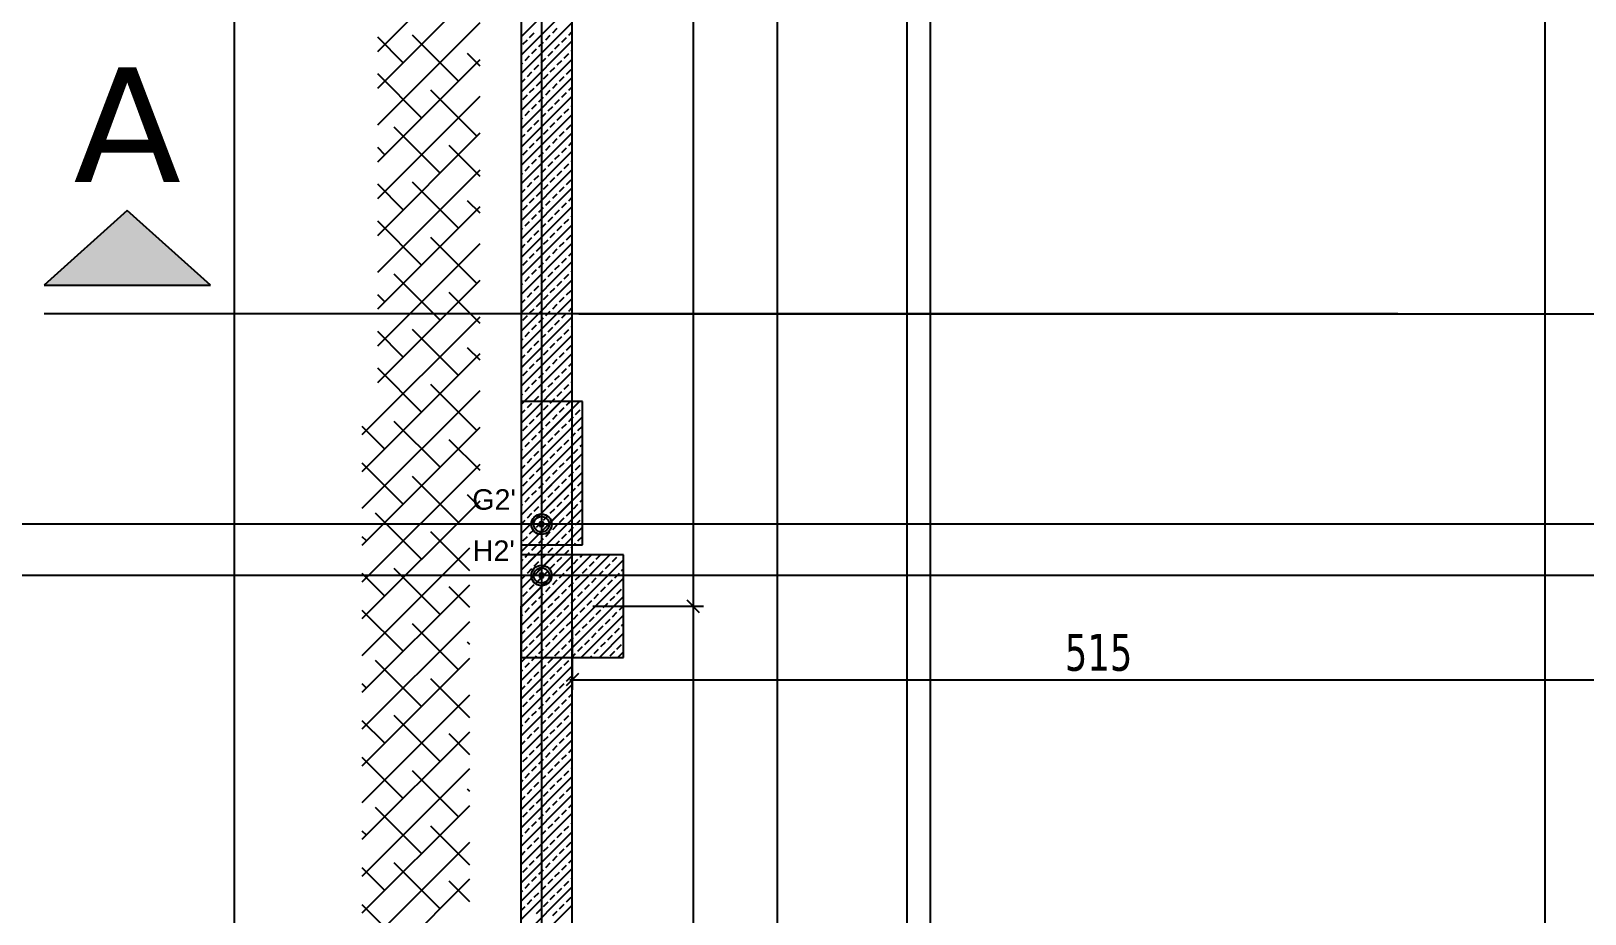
# Model space of a CAD drawing. Header units: millimetres. Extents: x 43168.9 to 43194.6, y -25545.1 to -25543.4.
# Drawn here: x 43169.0162 to 43169.1679, y -25544.587 to -25544.5008 of the extents above; entities that cross this region are included whole.
import ezdxf
from ezdxf.enums import TextEntityAlignment as Align

# ---------------------------------------------------------------- set-up
doc = ezdxf.new("R2010")
doc.units = ezdxf.units.MM
doc.header["$LTSCALE"] = 200
doc.linetypes.add('DASHDOT', pattern=[1, 0.5, -0.25, 0, -0.25])
doc.linetypes.add('DASHDOT2', pattern=[0.5, 0.25, -0.125, 0, -0.125])
for name, color, linetype in [('aks_sgh', 5, 'DASHDOT2'), ('kesitcizgisi_sgh', 22, 'Continuous'), ('kolon-b.a_sgh', 6, 'Continuous'), ('olcuic_sgh', 183, 'Continuous'), ('tarama-betonarme_sgh', 223, 'Continuous'), ('tarama-zemin_sgh', 197, 'Continuous'), ('yapi-yaklasma_sgh', 41, 'DASHDOT')]:
    doc.layers.add(name, color=color, linetype=linetype)
doc.styles.add('1-200', font='arial.ttf', dxfattribs={"height": 60})
doc.styles.add('dim', font='VERDANA.TTF', dxfattribs={"width": 0.7})
doc.styles.add('text1', font='VERDANA.TTF')

msp = doc.modelspace()

# ---------------------------------------------------------------- hatches: boundary and pattern name
msp.add_hatch(color=256).paths.add_polyline_path([(43169.01743, -25544.52557), (43169.03367, -25544.52557), (43169.02555, -25544.51829)])
h = msp.add_hatch(color=256)
edge = h.paths.add_edge_path()
edge.add_arc((43169.066, -25544.54892), 0.001, 0, 360)
edge = h.paths.add_edge_path(flags=16)
edge.add_arc((43169.066, -25544.54892), 0.00075, 0, 360)
h = msp.add_hatch(color=256)
edge = h.paths.add_edge_path()
edge.add_arc((43169.066, -25544.55392), 0.001, 0, 360)
edge = h.paths.add_edge_path(flags=16)
edge.add_arc((43169.066, -25544.55392), 0.00075, 0, 360)

# ---------------------------------------------------------------- linework, layer by layer
for p, q in [((43169.02555, -25544.51829), (43169.01743, -25544.52557)), ((43169.03367, -25544.52557), (43169.02555, -25544.51829)), ((43169.01743, -25544.52557), (43169.03367, -25544.52557))]:
    msp.add_line(p, q)
at = {"linetype": 'DASHDOT'}
msp.add_line((43169.14963, -25544.52837), (43169.01743, -25544.52837), dxfattribs=at)
at = {"color": 0, "linetype": 'ByBlock', "lineweight": -2}
for p, q in [((43169.0662, -25544.54872), (43169.0658, -25544.54872)), ((43169.0658, -25544.54872), (43169.0658, -25544.54912)), ((43169.0658, -25544.54912), (43169.0662, -25544.54912)), ((43169.06607, -25544.54885), (43169.06593, -25544.54899)), ((43169.06607, -25544.54899), (43169.06593, -25544.54885)), ((43169.0662, -25544.54912), (43169.0662, -25544.54872)), ((43169.0662, -25544.55372), (43169.0658, -25544.55372)), ((43169.0658, -25544.55372), (43169.0658, -25544.55412)), ((43169.0662, -25544.55412), (43169.0662, -25544.55372)), ((43169.0658, -25544.55412), (43169.0662, -25544.55412)), ((43169.06607, -25544.55385), (43169.06593, -25544.55399)), ((43169.06607, -25544.55399), (43169.06593, -25544.55385)), ((43169.08021, -25544.55632), (43169.08141, -25544.55752)), ((43169.08141, -25544.55752), (43169.08021, -25544.55632)), ((43169.0696, -25544.5635), (43169.0684, -25544.5647))]:
    msp.add_line(p, q, dxfattribs=at)
at = {"color": 0, "linetype": 'Continuous', "lineweight": -2}
for centre, radius in [((43169.066, -25544.54892), 0.001), ((43169.066, -25544.54892), 0.00075), ((43169.066, -25544.55392), 0.001), ((43169.066, -25544.55392), 0.00075)]:
    msp.add_circle(centre, radius, dxfattribs=at)
at = {"layer": 'aks_sgh'}
for p, q in [((43169.036, -25543.74092), (43169.036, -25544.78992)), ((43169.066, -25543.74092), (43169.066, -25544.78992)), ((43169.089, -25543.74092), (43169.089, -25544.78992)), ((43169.99088, -25544.54892), (43169.01488, -25544.54892)), ((43169.99088, -25544.55392), (43169.01488, -25544.55392))]:
    msp.add_line(p, q, dxfattribs=at)
at = {"layer": 'kesitcizgisi_sgh', "linetype": 'DASHDOT'}
msp.add_line((43169.06963, -25544.52837), (43169.86213, -25544.52837), dxfattribs=at)
at = {"layer": 'kolon-b.a_sgh'}
for p, q in [((43169.069, -25544.55692), (43169.069, -25544.34492)), ((43169.064, -25544.34992), (43169.064, -25544.55692)), ((43169.07, -25544.53692), (43169.064, -25544.53692)), ((43169.064, -25544.53692), (43169.064, -25544.55092)), ((43169.07, -25544.55092), (43169.07, -25544.53692)), ((43169.064, -25544.55092), (43169.07, -25544.55092)), ((43169.074, -25544.55192), (43169.064, -25544.55192)), ((43169.064, -25544.55192), (43169.064, -25544.56192)), ((43169.074, -25544.56192), (43169.074, -25544.55192)), ((43169.064, -25544.78854), (43169.064, -25544.55692)), ((43169.069, -25544.78354), (43169.069, -25544.55692)), ((43169.064, -25544.56192), (43169.074, -25544.56192))]:
    msp.add_line(p, q, dxfattribs=at)
at = {"layer": 'olcuic_sgh'}
for p, q in [((43169.10169, -25543.91167), (43169.10169, -25544.78367)), ((43169.08081, -25544.34467), (43169.08081, -25544.55717)), ((43169.08081, -25544.55667), (43169.08081, -25544.78367)), ((43169.071, -25544.55692), (43169.08181, -25544.55692)), ((43169.071, -25544.55692), (43169.08181, -25544.55692)), ((43169.069, -25544.55892), (43169.069, -25544.5651)), ((43169.06875, -25544.5641), (43169.17213, -25544.5641))]:
    msp.add_line(p, q, dxfattribs=at)
at = {"layer": 'tarama-betonarme_sgh'}
for p, q in [((43169.064, -25544.50132), (43169.069, -25544.49632)), ((43169.064, -25544.50312), (43169.069, -25544.49812)), ((43169.064, -25544.50491), (43169.069, -25544.49991)), ((43169.06709, -25544.50093), (43169.06754, -25544.50048)), ((43169.064, -25544.50671), (43169.069, -25544.50171)), ((43169.06417, -25544.50205), (43169.06462, -25544.5016)), ((43169.06484, -25544.50138), (43169.06529, -25544.50093)), ((43169.06574, -25544.50228), (43169.06619, -25544.50183)), ((43169.06641, -25544.5016), (43169.06686, -25544.50115)), ((43169.06731, -25544.5025), (43169.06776, -25544.50205)), ((43169.06798, -25544.50183), (43169.06843, -25544.50138)), ((43169.06866, -25544.50115), (43169.069, -25544.50081)), ((43169.064, -25544.50851), (43169.069, -25544.50351)), ((43169.06439, -25544.50362), (43169.06484, -25544.50318)), ((43169.06507, -25544.50295), (43169.06551, -25544.5025)), ((43169.06596, -25544.50385), (43169.06641, -25544.5034)), ((43169.06664, -25544.50318), (43169.06709, -25544.50273)), ((43169.06754, -25544.50407), (43169.06798, -25544.50362)), ((43169.06821, -25544.5034), (43169.06866, -25544.50295)), ((43169.06888, -25544.50273), (43169.069, -25544.50261)), ((43169.064, -25544.50402), (43169.06417, -25544.50385)), ((43169.06462, -25544.5052), (43169.06507, -25544.50475)), ((43169.06529, -25544.50452), (43169.06574, -25544.50407)), ((43169.06619, -25544.50542), (43169.06664, -25544.50497)), ((43169.06686, -25544.50475), (43169.06731, -25544.5043)), ((43169.06776, -25544.50565), (43169.06821, -25544.5052)), ((43169.06843, -25544.50497), (43169.06888, -25544.50452)), ((43169.064, -25544.5103), (43169.069, -25544.5053)), ((43169.064, -25544.50581), (43169.06439, -25544.50542)), ((43169.06484, -25544.50677), (43169.06529, -25544.50632)), ((43169.06551, -25544.50609), (43169.06596, -25544.50565)), ((43169.06641, -25544.50699), (43169.06686, -25544.50654)), ((43169.06709, -25544.50632), (43169.06754, -25544.50587)), ((43169.06798, -25544.50722), (43169.06843, -25544.50677)), ((43169.06866, -25544.50654), (43169.069, -25544.5062)), ((43169.064, -25544.5121), (43169.069, -25544.5071)), ((43169.06417, -25544.50744), (43169.06462, -25544.50699)), ((43169.06507, -25544.50834), (43169.06551, -25544.50789)), ((43169.06574, -25544.50767), (43169.06619, -25544.50722)), ((43169.06664, -25544.50856), (43169.06709, -25544.50811)), ((43169.06731, -25544.50789), (43169.06776, -25544.50744)), ((43169.06888, -25544.50811), (43169.069, -25544.508)), ((43169.064, -25544.51389), (43169.069, -25544.50889)), ((43169.064, -25544.5094), (43169.06417, -25544.50924)), ((43169.06439, -25544.50901), (43169.06484, -25544.50856)), ((43169.06529, -25544.50991), (43169.06574, -25544.50946)), ((43169.06596, -25544.50924), (43169.06641, -25544.50879)), ((43169.06686, -25544.51014), (43169.06731, -25544.50969)), ((43169.06754, -25544.50946), (43169.06798, -25544.50901)), ((43169.06821, -25544.50879), (43169.06866, -25544.50834)), ((43169.064, -25544.51569), (43169.069, -25544.51069)), ((43169.064, -25544.5112), (43169.06439, -25544.51081)), ((43169.06462, -25544.51058), (43169.06507, -25544.51014)), ((43169.06551, -25544.51148), (43169.06596, -25544.51103)), ((43169.06619, -25544.51081), (43169.06664, -25544.51036)), ((43169.06709, -25544.51171), (43169.06754, -25544.51126)), ((43169.06776, -25544.51103), (43169.06821, -25544.51058)), ((43169.06843, -25544.51036), (43169.06888, -25544.50991)), ((43169.064, -25544.51749), (43169.069, -25544.51249)), ((43169.06417, -25544.51283), (43169.06462, -25544.51238)), ((43169.06484, -25544.51216), (43169.06529, -25544.51171)), ((43169.06574, -25544.51305), (43169.06619, -25544.5126)), ((43169.06641, -25544.51238), (43169.06686, -25544.51193)), ((43169.06731, -25544.51328), (43169.06776, -25544.51283)), ((43169.06798, -25544.5126), (43169.06843, -25544.51216)), ((43169.06866, -25544.51193), (43169.069, -25544.51159)), ((43169.064, -25544.51928), (43169.069, -25544.51428)), ((43169.06439, -25544.5144), (43169.06484, -25544.51395)), ((43169.06507, -25544.51373), (43169.06551, -25544.51328)), ((43169.06596, -25544.51463), (43169.06641, -25544.51418)), ((43169.06664, -25544.51395), (43169.06709, -25544.5135)), ((43169.06821, -25544.51418), (43169.06866, -25544.51373)), ((43169.06888, -25544.5135), (43169.069, -25544.51339)), ((43169.064, -25544.51479), (43169.06417, -25544.51463)), ((43169.06462, -25544.51597), (43169.06507, -25544.51552)), ((43169.06529, -25544.5153), (43169.06574, -25544.51485)), ((43169.06619, -25544.5162), (43169.06664, -25544.51575)), ((43169.06686, -25544.51552), (43169.06731, -25544.51507)), ((43169.06754, -25544.51485), (43169.06798, -25544.5144)), ((43169.06843, -25544.51575), (43169.06888, -25544.5153)), ((43169.064, -25544.52108), (43169.069, -25544.51608)), ((43169.064, -25544.51659), (43169.06439, -25544.5162)), ((43169.06484, -25544.51754), (43169.06529, -25544.51709)), ((43169.06551, -25544.51687), (43169.06596, -25544.51642)), ((43169.06641, -25544.51777), (43169.06686, -25544.51732)), ((43169.06709, -25544.51709), (43169.06754, -25544.51665)), ((43169.06776, -25544.51642), (43169.06821, -25544.51597)), ((43169.06866, -25544.51732), (43169.069, -25544.51698)), ((43169.064, -25544.52288), (43169.069, -25544.51788)), ((43169.06417, -25544.51822), (43169.06462, -25544.51777)), ((43169.06507, -25544.51912), (43169.06551, -25544.51867)), ((43169.06574, -25544.51844), (43169.06619, -25544.51799)), ((43169.06664, -25544.51934), (43169.06709, -25544.51889)), ((43169.06731, -25544.51867), (43169.06776, -25544.51822)), ((43169.06798, -25544.51799), (43169.06843, -25544.51754)), ((43169.06888, -25544.51889), (43169.069, -25544.51877)), ((43169.064, -25544.52467), (43169.069, -25544.51967)), ((43169.064, -25544.52018), (43169.06417, -25544.52001)), ((43169.06439, -25544.51979), (43169.06484, -25544.51934)), ((43169.06529, -25544.52069), (43169.06574, -25544.52024)), ((43169.06596, -25544.52001), (43169.06641, -25544.51956)), ((43169.06754, -25544.52024), (43169.06798, -25544.51979)), ((43169.06821, -25544.51956), (43169.06866, -25544.51912)), ((43169.064, -25544.52647), (43169.069, -25544.52147)), ((43169.064, -25544.52198), (43169.06439, -25544.52158)), ((43169.06462, -25544.52136), (43169.06507, -25544.52091)), ((43169.06551, -25544.52226), (43169.06596, -25544.52181)), ((43169.06619, -25544.52158), (43169.06664, -25544.52114)), ((43169.06686, -25544.52091), (43169.06731, -25544.52046)), ((43169.06776, -25544.52181), (43169.06821, -25544.52136)), ((43169.06843, -25544.52114), (43169.06888, -25544.52069)), ((43169.064, -25544.52826), (43169.069, -25544.52326)), ((43169.06417, -25544.52361), (43169.06462, -25544.52316)), ((43169.06484, -25544.52293), (43169.06529, -25544.52248)), ((43169.06574, -25544.52383), (43169.06619, -25544.52338)), ((43169.06641, -25544.52316), (43169.06686, -25544.52271)), ((43169.06709, -25544.52248), (43169.06754, -25544.52203)), ((43169.06798, -25544.52338), (43169.06843, -25544.52293)), ((43169.06866, -25544.52271), (43169.069, -25544.52237)), ((43169.06439, -25544.52518), (43169.06484, -25544.52473)), ((43169.06507, -25544.5245), (43169.06551, -25544.52405)), ((43169.06596, -25544.5254), (43169.06641, -25544.52495)), ((43169.06664, -25544.52473), (43169.06709, -25544.52428)), ((43169.06731, -25544.52405), (43169.06776, -25544.52361)), ((43169.06821, -25544.52495), (43169.06866, -25544.5245)), ((43169.06888, -25544.52428), (43169.069, -25544.52416)), ((43169.064, -25544.53006), (43169.069, -25544.52506)), ((43169.064, -25544.52557), (43169.06417, -25544.5254)), ((43169.06462, -25544.52675), (43169.06507, -25544.5263)), ((43169.06529, -25544.52608), (43169.06574, -25544.52563)), ((43169.06686, -25544.5263), (43169.06731, -25544.52585)), ((43169.06754, -25544.52563), (43169.06798, -25544.52518)), ((43169.06843, -25544.52652), (43169.06888, -25544.52608)), ((43169.064, -25544.53186), (43169.069, -25544.52686)), ((43169.064, -25544.52737), (43169.06439, -25544.52697)), ((43169.06484, -25544.52832), (43169.06529, -25544.52787)), ((43169.06551, -25544.52765), (43169.06596, -25544.5272)), ((43169.06619, -25544.52697), (43169.06664, -25544.52652)), ((43169.06709, -25544.52787), (43169.06754, -25544.52742)), ((43169.06776, -25544.5272), (43169.06821, -25544.52675)), ((43169.06866, -25544.5281), (43169.069, -25544.52775)), ((43169.064, -25544.53365), (43169.069, -25544.52865)), ((43169.06417, -25544.52899), (43169.06462, -25544.52854)), ((43169.06507, -25544.52989), (43169.06551, -25544.52944)), ((43169.06574, -25544.52922), (43169.06619, -25544.52877)), ((43169.06641, -25544.52854), (43169.06686, -25544.5281)), ((43169.06731, -25544.52944), (43169.06776, -25544.52899)), ((43169.06798, -25544.52877), (43169.06843, -25544.52832)), ((43169.064, -25544.53545), (43169.069, -25544.53045)), ((43169.064, -25544.53096), (43169.06417, -25544.53079)), ((43169.06439, -25544.53057), (43169.06484, -25544.53012)), ((43169.06529, -25544.53146), (43169.06574, -25544.53101)), ((43169.06596, -25544.53079), (43169.06641, -25544.53034)), ((43169.06664, -25544.53012), (43169.06709, -25544.52967)), ((43169.06754, -25544.53101), (43169.06798, -25544.53057)), ((43169.06821, -25544.53034), (43169.06866, -25544.52989)), ((43169.06888, -25544.52967), (43169.069, -25544.52955)), ((43169.064, -25544.53724), (43169.069, -25544.53224)), ((43169.064, -25544.53275), (43169.06439, -25544.53236)), ((43169.06462, -25544.53214), (43169.06507, -25544.53169)), ((43169.06619, -25544.53236), (43169.06664, -25544.53191)), ((43169.06686, -25544.53169), (43169.06731, -25544.53124)), ((43169.06776, -25544.53259), (43169.06821, -25544.53214)), ((43169.06843, -25544.53191), (43169.06888, -25544.53146)), ((43169.064, -25544.53904), (43169.069, -25544.53404)), ((43169.06417, -25544.53438), (43169.06462, -25544.53393)), ((43169.06484, -25544.53371), (43169.06529, -25544.53326)), ((43169.06551, -25544.53303), (43169.06596, -25544.53259)), ((43169.06641, -25544.53393), (43169.06686, -25544.53348)), ((43169.06709, -25544.53326), (43169.06754, -25544.53281)), ((43169.06798, -25544.53416), (43169.06843, -25544.53371)), ((43169.06866, -25544.53348), (43169.069, -25544.53314)), ((43169.06439, -25544.53595), (43169.06484, -25544.5355)), ((43169.06507, -25544.53528), (43169.06551, -25544.53483)), ((43169.06574, -25544.53461), (43169.06619, -25544.53416)), ((43169.06664, -25544.5355), (43169.06709, -25544.53506)), ((43169.06731, -25544.53483), (43169.06776, -25544.53438)), ((43169.06821, -25544.53573), (43169.06866, -25544.53528)), ((43169.06888, -25544.53506), (43169.069, -25544.53494)), ((43169.064, -25544.54084), (43169.069, -25544.53584)), ((43169.064, -25544.53635), (43169.06417, -25544.53618)), ((43169.064, -25544.53724), (43169.06432, -25544.53692)), ((43169.064, -25544.53904), (43169.06612, -25544.53692)), ((43169.064, -25544.54084), (43169.06792, -25544.53692)), ((43169.064, -25544.54263), (43169.06971, -25544.53692)), ((43169.06462, -25544.53752), (43169.06507, -25544.53708)), ((43169.06462, -25544.53752), (43169.06507, -25544.53708)), ((43169.06529, -25544.53685), (43169.06574, -25544.5364)), ((43169.06596, -25544.53618), (43169.06641, -25544.53573)), ((43169.06686, -25544.53708), (43169.06731, -25544.53663)), ((43169.06686, -25544.53708), (43169.06702, -25544.53692)), ((43169.06754, -25544.5364), (43169.06798, -25544.53595)), ((43169.06843, -25544.5373), (43169.06888, -25544.53685)), ((43169.06843, -25544.5373), (43169.06881, -25544.53692)), ((43169.064, -25544.54263), (43169.069, -25544.53763)), ((43169.064, -25544.53814), (43169.06439, -25544.53775)), ((43169.064, -25544.53814), (43169.06439, -25544.53775)), ((43169.064, -25544.54443), (43169.07, -25544.53843)), ((43169.06551, -25544.53842), (43169.06596, -25544.53797)), ((43169.06551, -25544.53842), (43169.06596, -25544.53797)), ((43169.06619, -25544.53775), (43169.06664, -25544.5373)), ((43169.06619, -25544.53775), (43169.06664, -25544.5373)), ((43169.06709, -25544.53865), (43169.06754, -25544.5382)), ((43169.06709, -25544.53865), (43169.06754, -25544.5382)), ((43169.06776, -25544.53797), (43169.06821, -25544.53752)), ((43169.06776, -25544.53797), (43169.06821, -25544.53752)), ((43169.06866, -25544.53887), (43169.06911, -25544.53842)), ((43169.06866, -25544.53887), (43169.069, -25544.53853)), ((43169.06933, -25544.5382), (43169.06978, -25544.53775)), ((43169.064, -25544.54443), (43169.069, -25544.53943)), ((43169.06417, -25544.53977), (43169.06462, -25544.53932)), ((43169.06417, -25544.53977), (43169.06462, -25544.53932)), ((43169.06484, -25544.5391), (43169.06529, -25544.53865)), ((43169.06484, -25544.5391), (43169.06529, -25544.53865)), ((43169.06574, -25544.53999), (43169.06619, -25544.53955)), ((43169.06574, -25544.53999), (43169.06619, -25544.53955)), ((43169.06641, -25544.53932), (43169.06686, -25544.53887)), ((43169.06641, -25544.53932), (43169.06686, -25544.53887)), ((43169.06731, -25544.54022), (43169.06776, -25544.53977)), ((43169.06731, -25544.54022), (43169.06776, -25544.53977)), ((43169.06798, -25544.53955), (43169.06843, -25544.5391)), ((43169.06798, -25544.53955), (43169.06843, -25544.5391)), ((43169.06888, -25544.54044), (43169.06933, -25544.53999)), ((43169.06956, -25544.53977), (43169.07, -25544.53933)), ((43169.064, -25544.54622), (43169.07, -25544.54022)), ((43169.064, -25544.54622), (43169.069, -25544.54122)), ((43169.064, -25544.54173), (43169.06417, -25544.54157)), ((43169.064, -25544.54173), (43169.06417, -25544.54157)), ((43169.06439, -25544.54134), (43169.06484, -25544.54089)), ((43169.06439, -25544.54134), (43169.06484, -25544.54089)), ((43169.06507, -25544.54067), (43169.06551, -25544.54022)), ((43169.06507, -25544.54067), (43169.06551, -25544.54022)), ((43169.06596, -25544.54157), (43169.06641, -25544.54112)), ((43169.06596, -25544.54157), (43169.06641, -25544.54112)), ((43169.06664, -25544.54089), (43169.06709, -25544.54044)), ((43169.06664, -25544.54089), (43169.06709, -25544.54044)), ((43169.06754, -25544.54179), (43169.06798, -25544.54134)), ((43169.06754, -25544.54179), (43169.06798, -25544.54134)), ((43169.06821, -25544.54112), (43169.06866, -25544.54067)), ((43169.06821, -25544.54112), (43169.06866, -25544.54067)), ((43169.06888, -25544.54044), (43169.069, -25544.54033)), ((43169.06911, -25544.54202), (43169.06956, -25544.54157)), ((43169.06978, -25544.54134), (43169.07, -25544.54112)), ((43169.064, -25544.54802), (43169.07, -25544.54202)), ((43169.064, -25544.54802), (43169.069, -25544.54302)), ((43169.064, -25544.54353), (43169.06439, -25544.54314)), ((43169.064, -25544.54353), (43169.06439, -25544.54314)), ((43169.06462, -25544.54291), (43169.06507, -25544.54246)), ((43169.06462, -25544.54291), (43169.06507, -25544.54246)), ((43169.06529, -25544.54224), (43169.06574, -25544.54179)), ((43169.06529, -25544.54224), (43169.06574, -25544.54179)), ((43169.06619, -25544.54314), (43169.06664, -25544.54269)), ((43169.06619, -25544.54314), (43169.06664, -25544.54269)), ((43169.06686, -25544.54246), (43169.06731, -25544.54202)), ((43169.06686, -25544.54246), (43169.06731, -25544.54202)), ((43169.06776, -25544.54336), (43169.06821, -25544.54291)), ((43169.06776, -25544.54336), (43169.06821, -25544.54291)), ((43169.06843, -25544.54269), (43169.06888, -25544.54224)), ((43169.06843, -25544.54269), (43169.06888, -25544.54224)), ((43169.06933, -25544.54359), (43169.06978, -25544.54314)), ((43169.064, -25544.54982), (43169.07, -25544.54382)), ((43169.06417, -25544.54516), (43169.06462, -25544.54471)), ((43169.06417, -25544.54516), (43169.06462, -25544.54471)), ((43169.06484, -25544.54448), (43169.06529, -25544.54404)), ((43169.06484, -25544.54448), (43169.06529, -25544.54404)), ((43169.06551, -25544.54381), (43169.06596, -25544.54336)), ((43169.06551, -25544.54381), (43169.06596, -25544.54336)), ((43169.06641, -25544.54471), (43169.06686, -25544.54426)), ((43169.06641, -25544.54471), (43169.06686, -25544.54426)), ((43169.06709, -25544.54404), (43169.06754, -25544.54359)), ((43169.06709, -25544.54404), (43169.06754, -25544.54359)), ((43169.06798, -25544.54493), (43169.06843, -25544.54448)), ((43169.06798, -25544.54493), (43169.06843, -25544.54448)), ((43169.06866, -25544.54426), (43169.06911, -25544.54381)), ((43169.06866, -25544.54426), (43169.069, -25544.54392)), ((43169.06956, -25544.54516), (43169.07, -25544.54471)), ((43169.064, -25544.54982), (43169.069, -25544.54482)), ((43169.06469, -25544.55092), (43169.07, -25544.54561)), ((43169.06507, -25544.54606), (43169.06551, -25544.54561)), ((43169.06507, -25544.54606), (43169.06551, -25544.54561)), ((43169.06574, -25544.54538), (43169.06619, -25544.54493)), ((43169.06574, -25544.54538), (43169.06619, -25544.54493)), ((43169.06664, -25544.54628), (43169.06709, -25544.54583)), ((43169.06664, -25544.54628), (43169.06709, -25544.54583)), ((43169.06731, -25544.54561), (43169.06776, -25544.54516)), ((43169.06731, -25544.54561), (43169.06776, -25544.54516)), ((43169.06821, -25544.54651), (43169.06866, -25544.54606)), ((43169.06821, -25544.54651), (43169.06866, -25544.54606)), ((43169.06888, -25544.54583), (43169.06933, -25544.54538)), ((43169.06888, -25544.54583), (43169.069, -25544.54571)), ((43169.064, -25544.55161), (43169.069, -25544.54661)), ((43169.064, -25544.54712), (43169.06417, -25544.54695)), ((43169.064, -25544.54712), (43169.06417, -25544.54695)), ((43169.06439, -25544.54673), (43169.06484, -25544.54628)), ((43169.06439, -25544.54673), (43169.06484, -25544.54628)), ((43169.06529, -25544.54763), (43169.06574, -25544.54718)), ((43169.06529, -25544.54763), (43169.06574, -25544.54718)), ((43169.06596, -25544.54695), (43169.06641, -25544.54651)), ((43169.06596, -25544.54695), (43169.06641, -25544.54651)), ((43169.06649, -25544.55092), (43169.07, -25544.54741)), ((43169.06686, -25544.54785), (43169.06731, -25544.5474)), ((43169.06686, -25544.54785), (43169.06731, -25544.5474)), ((43169.06754, -25544.54718), (43169.06798, -25544.54673)), ((43169.06754, -25544.54718), (43169.06798, -25544.54673)), ((43169.06843, -25544.54808), (43169.06888, -25544.54763)), ((43169.06843, -25544.54808), (43169.06888, -25544.54763)), ((43169.06911, -25544.5474), (43169.06956, -25544.54695)), ((43169.06978, -25544.54673), (43169.07, -25544.54651)), ((43169.064, -25544.55341), (43169.069, -25544.54841)), ((43169.064, -25544.54892), (43169.06439, -25544.54853)), ((43169.064, -25544.54892), (43169.06439, -25544.54853)), ((43169.06462, -25544.5483), (43169.06507, -25544.54785)), ((43169.06462, -25544.5483), (43169.06507, -25544.54785)), ((43169.06551, -25544.5492), (43169.06596, -25544.54875)), ((43169.06551, -25544.5492), (43169.06596, -25544.54875)), ((43169.06619, -25544.54853), (43169.06664, -25544.54808)), ((43169.06619, -25544.54853), (43169.06664, -25544.54808)), ((43169.06709, -25544.54942), (43169.06754, -25544.54897)), ((43169.06709, -25544.54942), (43169.06754, -25544.54897)), ((43169.06776, -25544.54875), (43169.06821, -25544.5483)), ((43169.06776, -25544.54875), (43169.06821, -25544.5483)), ((43169.06828, -25544.55092), (43169.07, -25544.5492)), ((43169.06866, -25544.54965), (43169.06911, -25544.5492)), ((43169.06933, -25544.54897), (43169.06978, -25544.54853)), ((43169.064, -25544.5552), (43169.069, -25544.5502)), ((43169.06417, -25544.55055), (43169.06462, -25544.5501)), ((43169.06417, -25544.55055), (43169.06462, -25544.5501)), ((43169.06484, -25544.54987), (43169.06529, -25544.54942)), ((43169.06484, -25544.54987), (43169.06529, -25544.54942)), ((43169.06574, -25544.55077), (43169.06619, -25544.55032)), ((43169.06574, -25544.55077), (43169.06619, -25544.55032)), ((43169.06641, -25544.5501), (43169.06686, -25544.54965)), ((43169.06641, -25544.5501), (43169.06686, -25544.54965)), ((43169.06731, -25544.551), (43169.06776, -25544.55055)), ((43169.06739, -25544.55092), (43169.06776, -25544.55055)), ((43169.06798, -25544.55032), (43169.06843, -25544.54987)), ((43169.06798, -25544.55032), (43169.06843, -25544.54987)), ((43169.06866, -25544.54965), (43169.069, -25544.54931)), ((43169.06918, -25544.55092), (43169.06933, -25544.55077)), ((43169.06956, -25544.55055), (43169.07, -25544.5501)), ((43169.064, -25544.55341), (43169.06549, -25544.55192)), ((43169.064, -25544.5552), (43169.06728, -25544.55192)), ((43169.064, -25544.557), (43169.06908, -25544.55192)), ((43169.064, -25544.5588), (43169.07088, -25544.55192)), ((43169.064, -25544.56059), (43169.07267, -25544.55192)), ((43169.06408, -25544.55692), (43169.069, -25544.552)), ((43169.06439, -25544.55212), (43169.06484, -25544.55167)), ((43169.06439, -25544.55212), (43169.06459, -25544.55192)), ((43169.06507, -25544.55144), (43169.06551, -25544.551)), ((43169.06596, -25544.55234), (43169.06641, -25544.55189)), ((43169.06596, -25544.55234), (43169.06639, -25544.55192)), ((43169.06664, -25544.55167), (43169.06709, -25544.55122)), ((43169.06754, -25544.55257), (43169.06798, -25544.55212)), ((43169.06754, -25544.55257), (43169.06798, -25544.55212)), ((43169.06821, -25544.55189), (43169.06866, -25544.55144)), ((43169.06888, -25544.55122), (43169.069, -25544.5511)), ((43169.06978, -25544.55212), (43169.06998, -25544.55192)), ((43169.07135, -25544.55234), (43169.07177, -25544.55192)), ((43169.07292, -25544.55257), (43169.07337, -25544.55212)), ((43169.064, -25544.55251), (43169.06417, -25544.55234)), ((43169.064, -25544.55251), (43169.06417, -25544.55234)), ((43169.06447, -25544.56192), (43169.074, -25544.55239)), ((43169.06462, -25544.55369), (43169.06507, -25544.55324)), ((43169.06462, -25544.55369), (43169.06507, -25544.55324)), ((43169.06529, -25544.55302), (43169.06574, -25544.55257)), ((43169.06529, -25544.55302), (43169.06574, -25544.55257)), ((43169.06588, -25544.55692), (43169.069, -25544.5538)), ((43169.06619, -25544.55391), (43169.06664, -25544.55346)), ((43169.06619, -25544.55391), (43169.06664, -25544.55346)), ((43169.06686, -25544.55324), (43169.06731, -25544.55279)), ((43169.06686, -25544.55324), (43169.06731, -25544.55279)), ((43169.06776, -25544.55414), (43169.06821, -25544.55369)), ((43169.06776, -25544.55414), (43169.06821, -25544.55369)), ((43169.06843, -25544.55346), (43169.06888, -25544.55302)), ((43169.06843, -25544.55346), (43169.06888, -25544.55302)), ((43169.06911, -25544.55279), (43169.06956, -25544.55234)), ((43169.07, -25544.55369), (43169.07045, -25544.55324)), ((43169.07068, -25544.55302), (43169.07113, -25544.55257)), ((43169.07158, -25544.55391), (43169.07203, -25544.55346)), ((43169.07225, -25544.55324), (43169.0727, -25544.55279)), ((43169.07315, -25544.55414), (43169.0736, -25544.55369)), ((43169.07382, -25544.55346), (43169.074, -25544.55329)), ((43169.064, -25544.55431), (43169.06439, -25544.55391)), ((43169.064, -25544.55431), (43169.06439, -25544.55391)), ((43169.06484, -25544.55526), (43169.06529, -25544.55481)), ((43169.06484, -25544.55526), (43169.06529, -25544.55481)), ((43169.06551, -25544.55459), (43169.06596, -25544.55414)), ((43169.06551, -25544.55459), (43169.06596, -25544.55414)), ((43169.06626, -25544.56192), (43169.074, -25544.55418)), ((43169.06641, -25544.55549), (43169.06686, -25544.55504)), ((43169.06641, -25544.55549), (43169.06686, -25544.55504)), ((43169.06709, -25544.55481), (43169.06754, -25544.55436)), ((43169.06709, -25544.55481), (43169.06754, -25544.55436)), ((43169.06798, -25544.55571), (43169.06843, -25544.55526)), ((43169.06798, -25544.55571), (43169.06843, -25544.55526)), ((43169.06866, -25544.55504), (43169.06911, -25544.55459)), ((43169.06866, -25544.55504), (43169.069, -25544.55469)), ((43169.06933, -25544.55436), (43169.06978, -25544.55391)), ((43169.07023, -25544.55526), (43169.07068, -25544.55481)), ((43169.0709, -25544.55459), (43169.07135, -25544.55414)), ((43169.0718, -25544.55549), (43169.07225, -25544.55504)), ((43169.07247, -25544.55481), (43169.07292, -25544.55436)), ((43169.07337, -25544.55571), (43169.07382, -25544.55526)), ((43169.06417, -25544.55593), (43169.06462, -25544.55549)), ((43169.06417, -25544.55593), (43169.06462, -25544.55549)), ((43169.06507, -25544.55683), (43169.06551, -25544.55638)), ((43169.06507, -25544.55683), (43169.06551, -25544.55638)), ((43169.06574, -25544.55616), (43169.06619, -25544.55571)), ((43169.06574, -25544.55616), (43169.06619, -25544.55571)), ((43169.06664, -25544.55706), (43169.06709, -25544.55661)), ((43169.06677, -25544.55692), (43169.06709, -25544.55661)), ((43169.06731, -25544.55638), (43169.06776, -25544.55593)), ((43169.06731, -25544.55638), (43169.06776, -25544.55593)), ((43169.06767, -25544.55692), (43169.069, -25544.55559)), ((43169.06806, -25544.56192), (43169.074, -25544.55598)), ((43169.06821, -25544.55728), (43169.06866, -25544.55683)), ((43169.06857, -25544.55692), (43169.06866, -25544.55683)), ((43169.06888, -25544.55661), (43169.06933, -25544.55616)), ((43169.06888, -25544.55661), (43169.069, -25544.55649)), ((43169.06956, -25544.55593), (43169.07, -25544.55549)), ((43169.07045, -25544.55683), (43169.0709, -25544.55638)), ((43169.07113, -25544.55616), (43169.07158, -25544.55571)), ((43169.07203, -25544.55706), (43169.07247, -25544.55661)), ((43169.0727, -25544.55638), (43169.07315, -25544.55593)), ((43169.064, -25544.557), (43169.06408, -25544.55692)), ((43169.064, -25544.5588), (43169.06588, -25544.55692)), ((43169.064, -25544.56059), (43169.06767, -25544.55692)), ((43169.064, -25544.56239), (43169.069, -25544.55739)), ((43169.064, -25544.5579), (43169.06417, -25544.55773)), ((43169.064, -25544.5579), (43169.06417, -25544.55773)), ((43169.06439, -25544.55751), (43169.06484, -25544.55706)), ((43169.06439, -25544.55751), (43169.06484, -25544.55706)), ((43169.06529, -25544.5584), (43169.06574, -25544.55796)), ((43169.06529, -25544.5584), (43169.06574, -25544.55796)), ((43169.06596, -25544.55773), (43169.06641, -25544.55728)), ((43169.06596, -25544.55773), (43169.06641, -25544.55728)), ((43169.06664, -25544.55706), (43169.06677, -25544.55692)), ((43169.06686, -25544.55863), (43169.06731, -25544.55818)), ((43169.06686, -25544.55863), (43169.06731, -25544.55818)), ((43169.06754, -25544.55796), (43169.06798, -25544.55751)), ((43169.06754, -25544.55796), (43169.06798, -25544.55751)), ((43169.06821, -25544.55728), (43169.06857, -25544.55692)), ((43169.06911, -25544.55818), (43169.06956, -25544.55773)), ((43169.06978, -25544.55751), (43169.07023, -25544.55706)), ((43169.06986, -25544.56192), (43169.074, -25544.55778)), ((43169.07068, -25544.5584), (43169.07113, -25544.55796)), ((43169.07135, -25544.55773), (43169.0718, -25544.55728)), ((43169.07225, -25544.55863), (43169.0727, -25544.55818)), ((43169.07292, -25544.55796), (43169.07337, -25544.55751)), ((43169.0736, -25544.55728), (43169.074, -25544.55688)), ((43169.064, -25544.56418), (43169.069, -25544.55918)), ((43169.064, -25544.55969), (43169.06439, -25544.5593)), ((43169.064, -25544.55969), (43169.06439, -25544.5593)), ((43169.06462, -25544.55908), (43169.06507, -25544.55863)), ((43169.06462, -25544.55908), (43169.06507, -25544.55863)), ((43169.06551, -25544.55998), (43169.06596, -25544.55953)), ((43169.06551, -25544.55998), (43169.06596, -25544.55953)), ((43169.06619, -25544.5593), (43169.06664, -25544.55885)), ((43169.06619, -25544.5593), (43169.06664, -25544.55885)), ((43169.06709, -25544.5602), (43169.06754, -25544.55975)), ((43169.06709, -25544.5602), (43169.06754, -25544.55975)), ((43169.06776, -25544.55953), (43169.06821, -25544.55908)), ((43169.06776, -25544.55953), (43169.06821, -25544.55908)), ((43169.06843, -25544.55885), (43169.06888, -25544.5584)), ((43169.06843, -25544.55885), (43169.06888, -25544.5584)), ((43169.06933, -25544.55975), (43169.06978, -25544.5593)), ((43169.07, -25544.55908), (43169.07045, -25544.55863)), ((43169.0709, -25544.55998), (43169.07135, -25544.55953)), ((43169.07158, -25544.5593), (43169.07203, -25544.55885)), ((43169.07165, -25544.56192), (43169.074, -25544.55957)), ((43169.07247, -25544.5602), (43169.07292, -25544.55975)), ((43169.07315, -25544.55953), (43169.0736, -25544.55908)), ((43169.07382, -25544.55885), (43169.074, -25544.55867)), ((43169.064, -25544.56598), (43169.069, -25544.56098)), ((43169.06417, -25544.56132), (43169.06462, -25544.56087)), ((43169.06417, -25544.56132), (43169.06462, -25544.56087)), ((43169.06484, -25544.56065), (43169.06529, -25544.5602)), ((43169.06484, -25544.56065), (43169.06529, -25544.5602)), ((43169.06574, -25544.56155), (43169.06619, -25544.5611)), ((43169.06574, -25544.56155), (43169.06619, -25544.5611)), ((43169.06641, -25544.56087), (43169.06686, -25544.56042)), ((43169.06641, -25544.56087), (43169.06686, -25544.56042)), ((43169.06731, -25544.56177), (43169.06776, -25544.56132)), ((43169.06731, -25544.56177), (43169.06776, -25544.56132)), ((43169.06798, -25544.5611), (43169.06843, -25544.56065)), ((43169.06798, -25544.5611), (43169.06843, -25544.56065)), ((43169.06866, -25544.56042), (43169.06911, -25544.55998)), ((43169.06866, -25544.56042), (43169.069, -25544.56008)), ((43169.06956, -25544.56132), (43169.07, -25544.56087)), ((43169.07023, -25544.56065), (43169.07068, -25544.5602)), ((43169.07113, -25544.56155), (43169.07158, -25544.5611)), ((43169.0718, -25544.56087), (43169.07225, -25544.56042)), ((43169.0727, -25544.56177), (43169.07315, -25544.56132)), ((43169.07337, -25544.5611), (43169.07382, -25544.56065)), ((43169.07345, -25544.56192), (43169.074, -25544.56137)), ((43169.064, -25544.56778), (43169.069, -25544.56278)), ((43169.06439, -25544.56289), (43169.06484, -25544.56245)), ((43169.06507, -25544.56222), (43169.06551, -25544.56177)), ((43169.06537, -25544.56192), (43169.06551, -25544.56177)), ((43169.06596, -25544.56312), (43169.06641, -25544.56267)), ((43169.06664, -25544.56245), (43169.06709, -25544.562)), ((43169.06754, -25544.56334), (43169.06798, -25544.56289)), ((43169.06821, -25544.56267), (43169.06866, -25544.56222)), ((43169.06888, -25544.562), (43169.069, -25544.56188)), ((43169.06896, -25544.56192), (43169.06933, -25544.56155)), ((43169.07076, -25544.56192), (43169.0709, -25544.56177)), ((43169.064, -25544.56329), (43169.06417, -25544.56312)), ((43169.06462, -25544.56447), (43169.06507, -25544.56402)), ((43169.06529, -25544.56379), (43169.06574, -25544.56334)), ((43169.06619, -25544.56469), (43169.06664, -25544.56424)), ((43169.06686, -25544.56402), (43169.06731, -25544.56357)), ((43169.06843, -25544.56424), (43169.06888, -25544.56379)), ((43169.064, -25544.56957), (43169.069, -25544.56457)), ((43169.064, -25544.56508), (43169.06439, -25544.56469)), ((43169.06484, -25544.56604), (43169.06529, -25544.56559)), ((43169.06551, -25544.56536), (43169.06596, -25544.56491)), ((43169.06641, -25544.56626), (43169.06686, -25544.56581)), ((43169.06709, -25544.56559), (43169.06754, -25544.56514)), ((43169.06776, -25544.56491), (43169.06821, -25544.56447)), ((43169.06866, -25544.56581), (43169.069, -25544.56547)), ((43169.064, -25544.57137), (43169.069, -25544.56637)), ((43169.06417, -25544.56671), (43169.06462, -25544.56626)), ((43169.06507, -25544.56761), (43169.06551, -25544.56716)), ((43169.06574, -25544.56694), (43169.06619, -25544.56649)), ((43169.06664, -25544.56783), (43169.06709, -25544.56738)), ((43169.06731, -25544.56716), (43169.06776, -25544.56671)), ((43169.06798, -25544.56649), (43169.06843, -25544.56604)), ((43169.06888, -25544.56738), (43169.069, -25544.56727)), ((43169.064, -25544.57316), (43169.069, -25544.56816)), ((43169.064, -25544.56867), (43169.06417, -25544.56851)), ((43169.06439, -25544.56828), (43169.06484, -25544.56783)), ((43169.06529, -25544.56918), (43169.06574, -25544.56873)), ((43169.06596, -25544.56851), (43169.06641, -25544.56806)), ((43169.06686, -25544.5694), (43169.06731, -25544.56896)), ((43169.06754, -25544.56873), (43169.06798, -25544.56828)), ((43169.06821, -25544.56806), (43169.06866, -25544.56761)), ((43169.064, -25544.57496), (43169.069, -25544.56996)), ((43169.064, -25544.57047), (43169.06439, -25544.57008)), ((43169.06462, -25544.56985), (43169.06507, -25544.5694)), ((43169.06551, -25544.57075), (43169.06596, -25544.5703)), ((43169.06619, -25544.57008), (43169.06664, -25544.56963)), ((43169.06776, -25544.5703), (43169.06821, -25544.56985)), ((43169.06843, -25544.56963), (43169.06888, -25544.56918)), ((43169.064, -25544.57676), (43169.069, -25544.57176)), ((43169.06417, -25544.5721), (43169.06462, -25544.57165)), ((43169.06484, -25544.57143), (43169.06529, -25544.57098)), ((43169.06574, -25544.57232), (43169.06619, -25544.57187)), ((43169.06641, -25544.57165), (43169.06686, -25544.5712)), ((43169.06709, -25544.57098), (43169.06754, -25544.57053)), ((43169.06798, -25544.57187), (43169.06843, -25544.57143)), ((43169.06866, -25544.5712), (43169.069, -25544.57086)), ((43169.06439, -25544.57367), (43169.06484, -25544.57322)), ((43169.06507, -25544.573), (43169.06551, -25544.57255)), ((43169.06596, -25544.57389), (43169.06641, -25544.57345)), ((43169.06664, -25544.57322), (43169.06709, -25544.57277)), ((43169.06731, -25544.57255), (43169.06776, -25544.5721)), ((43169.06821, -25544.57345), (43169.06866, -25544.573)), ((43169.06888, -25544.57277), (43169.069, -25544.57265)), ((43169.064, -25544.57855), (43169.069, -25544.57355)), ((43169.064, -25544.57406), (43169.06417, -25544.57389)), ((43169.06462, -25544.57524), (43169.06507, -25544.57479)), ((43169.06529, -25544.57457), (43169.06574, -25544.57412)), ((43169.06619, -25544.57547), (43169.06664, -25544.57502)), ((43169.06686, -25544.57479), (43169.06731, -25544.57434)), ((43169.06754, -25544.57412), (43169.06798, -25544.57367)), ((43169.06843, -25544.57502), (43169.06888, -25544.57457)), ((43169.064, -25544.58035), (43169.069, -25544.57535)), ((43169.064, -25544.57586), (43169.06439, -25544.57547)), ((43169.06484, -25544.57681), (43169.06529, -25544.57636)), ((43169.06551, -25544.57614), (43169.06596, -25544.57569)), ((43169.06709, -25544.57636), (43169.06754, -25544.57592)), ((43169.06776, -25544.57569), (43169.06821, -25544.57524)), ((43169.06866, -25544.57659), (43169.069, -25544.57625)), ((43169.064, -25544.58214), (43169.069, -25544.57714)), ((43169.06417, -25544.57749), (43169.06462, -25544.57704)), ((43169.06507, -25544.57839), (43169.06551, -25544.57794)), ((43169.06574, -25544.57771), (43169.06619, -25544.57726)), ((43169.06641, -25544.57704), (43169.06686, -25544.57659)), ((43169.06731, -25544.57794), (43169.06776, -25544.57749)), ((43169.06798, -25544.57726), (43169.06843, -25544.57681)), ((43169.06888, -25544.57816), (43169.069, -25544.57804)), ((43169.064, -25544.58394), (43169.069, -25544.57894)), ((43169.064, -25544.57945), (43169.06417, -25544.57928)), ((43169.06439, -25544.57906), (43169.06484, -25544.57861)), ((43169.06529, -25544.57996), (43169.06574, -25544.57951)), ((43169.06596, -25544.57928), (43169.06641, -25544.57883)), ((43169.06664, -25544.57861), (43169.06709, -25544.57816)), ((43169.06754, -25544.57951), (43169.06798, -25544.57906)), ((43169.06821, -25544.57883), (43169.06866, -25544.57839)), ((43169.064, -25544.58574), (43169.069, -25544.58074)), ((43169.064, -25544.58125), (43169.06439, -25544.58085)), ((43169.06462, -25544.58063), (43169.06507, -25544.58018)), ((43169.06551, -25544.58153), (43169.06596, -25544.58108)), ((43169.06619, -25544.58085), (43169.06664, -25544.58041)), ((43169.06686, -25544.58018), (43169.06731, -25544.57973)), ((43169.06776, -25544.58108), (43169.06821, -25544.58063)), ((43169.06843, -25544.58041), (43169.06888, -25544.57996)), ((43169.064, -25544.58753), (43169.069, -25544.58253)), ((43169.06417, -25544.58288), (43169.06462, -25544.58243)), ((43169.06484, -25544.5822), (43169.06529, -25544.58175)), ((43169.06574, -25544.5831), (43169.06619, -25544.58265)), ((43169.06641, -25544.58243), (43169.06686, -25544.58198)), ((43169.06709, -25544.58175), (43169.06754, -25544.5813)), ((43169.06798, -25544.58265), (43169.06843, -25544.5822)), ((43169.06866, -25544.58198), (43169.069, -25544.58164)), ((43169.06439, -25544.58445), (43169.06484, -25544.584)), ((43169.06507, -25544.58377), (43169.06551, -25544.58332)), ((43169.06664, -25544.584), (43169.06709, -25544.58355)), ((43169.06731, -25544.58332), (43169.06776, -25544.58288)), ((43169.06821, -25544.58422), (43169.06866, -25544.58377)), ((43169.06888, -25544.58355), (43169.069, -25544.58343)), ((43169.064, -25544.58933), (43169.069, -25544.58433)), ((43169.064, -25544.58484), (43169.06417, -25544.58467)), ((43169.06462, -25544.58602), (43169.06507, -25544.58557)), ((43169.06529, -25544.58534), (43169.06574, -25544.5849)), ((43169.06596, -25544.58467), (43169.06641, -25544.58422)), ((43169.06686, -25544.58557), (43169.06731, -25544.58512)), ((43169.06754, -25544.5849), (43169.06798, -25544.58445)), ((43169.06843, -25544.58579), (43169.06888, -25544.58534)), ((43169.064, -25544.59113), (43169.069, -25544.58613)), ((43169.064, -25544.58664), (43169.06439, -25544.58624)), ((43169.06551, -25544.58692), (43169.06596, -25544.58647)), ((43169.06619, -25544.58624), (43169.06664, -25544.58579)), ((43169.06709, -25544.58714), (43169.06754, -25544.58669)), ((43169.06776, -25544.58647), (43169.06821, -25544.58602))]:
    msp.add_line(p, q, dxfattribs=at)
at = {"layer": 'tarama-zemin_sgh'}
for p, q in [((43169.05, -25544.50275), (43169.06, -25544.49275)), ((43169.05, -25544.50634), (43169.06, -25544.49634)), ((43169.05, -25544.50993), (43169.06, -25544.49993)), ((43169.05249, -25544.50385), (43169.05, -25544.50136)), ((43169.05788, -25544.50565), (43169.05339, -25544.50115)), ((43169.05, -25544.51353), (43169.06, -25544.50353)), ((43169.06, -25544.50417), (43169.05878, -25544.50295)), ((43169.05429, -25544.50924), (43169.05, -25544.50495)), ((43169.05968, -25544.51103), (43169.05519, -25544.50654)), ((43169.05, -25544.51712), (43169.06, -25544.50712)), ((43169.05, -25544.52071), (43169.06, -25544.51071)), ((43169.05609, -25544.51463), (43169.0516, -25544.51014)), ((43169.0507, -25544.51283), (43169.05, -25544.51213)), ((43169.06, -25544.51495), (43169.05698, -25544.51193)), ((43169.05, -25544.5243), (43169.06, -25544.5143)), ((43169.05249, -25544.51822), (43169.05, -25544.51572)), ((43169.05788, -25544.52001), (43169.05339, -25544.51552)), ((43169.06, -25544.51854), (43169.05878, -25544.51732)), ((43169.05, -25544.52789), (43169.06, -25544.51789)), ((43169.05429, -25544.52361), (43169.05, -25544.51932)), ((43169.05, -25544.53149), (43169.06, -25544.52149)), ((43169.05968, -25544.5254), (43169.05519, -25544.52091)), ((43169.05609, -25544.52899), (43169.0516, -25544.5245)), ((43169.05, -25544.53508), (43169.06, -25544.52508)), ((43169.0507, -25544.5272), (43169.05, -25544.5265)), ((43169.06, -25544.52932), (43169.05698, -25544.5263)), ((43169.0485, -25544.54017), (43169.06, -25544.52867)), ((43169.05249, -25544.53259), (43169.05, -25544.53009)), ((43169.05788, -25544.53438), (43169.05339, -25544.52989)), ((43169.0485, -25544.54376), (43169.06, -25544.53226)), ((43169.06, -25544.53291), (43169.05878, -25544.53169)), ((43169.05429, -25544.53797), (43169.05, -25544.53368)), ((43169.05968, -25544.53977), (43169.05519, -25544.53528)), ((43169.0485, -25544.54736), (43169.06, -25544.53586)), ((43169.0507, -25544.54157), (43169.0485, -25544.53937)), ((43169.0485, -25544.55095), (43169.06, -25544.53945)), ((43169.05609, -25544.54336), (43169.0516, -25544.53887)), ((43169.06, -25544.54368), (43169.05698, -25544.54067)), ((43169.05249, -25544.54695), (43169.0485, -25544.54296)), ((43169.0485, -25544.55454), (43169.06, -25544.54304)), ((43169.05788, -25544.54875), (43169.05339, -25544.54426)), ((43169.06, -25544.54728), (43169.05878, -25544.54606)), ((43169.0485, -25544.55813), (43169.06, -25544.54663)), ((43169.05429, -25544.55234), (43169.0498, -25544.54785)), ((43169.0489, -25544.55055), (43169.0485, -25544.55015)), ((43169.059, -25544.55346), (43169.05519, -25544.54965)), ((43169.0485, -25544.56172), (43169.059, -25544.55122)), ((43169.0507, -25544.55593), (43169.0485, -25544.55374)), ((43169.05609, -25544.55773), (43169.0516, -25544.55324)), ((43169.0485, -25544.56532), (43169.059, -25544.55482)), ((43169.059, -25544.55705), (43169.05698, -25544.55504)), ((43169.05249, -25544.56132), (43169.0485, -25544.55733)), ((43169.0485, -25544.56891), (43169.059, -25544.55841)), ((43169.05788, -25544.56312), (43169.05339, -25544.55863)), ((43169.059, -25544.56065), (43169.05878, -25544.56042)), ((43169.0485, -25544.5725), (43169.059, -25544.562)), ((43169.05429, -25544.56671), (43169.0498, -25544.56222)), ((43169.059, -25544.56783), (43169.05519, -25544.56402)), ((43169.0489, -25544.56491), (43169.0485, -25544.56451)), ((43169.0485, -25544.57609), (43169.059, -25544.56559)), ((43169.0507, -25544.5703), (43169.0485, -25544.56811)), ((43169.05609, -25544.5721), (43169.0516, -25544.56761)), ((43169.0485, -25544.57968), (43169.059, -25544.56918)), ((43169.059, -25544.57142), (43169.05698, -25544.5694)), ((43169.05249, -25544.57569), (43169.0485, -25544.5717)), ((43169.0485, -25544.58328), (43169.059, -25544.57278)), ((43169.05788, -25544.57749), (43169.05339, -25544.573)), ((43169.059, -25544.57501), (43169.05878, -25544.57479)), ((43169.0485, -25544.58687), (43169.059, -25544.57637)), ((43169.05429, -25544.58108), (43169.0498, -25544.57659)), ((43169.0489, -25544.57928), (43169.0485, -25544.57888)), ((43169.059, -25544.5822), (43169.05519, -25544.57839)), ((43169.0485, -25544.59046), (43169.059, -25544.57996)), ((43169.0507, -25544.58467), (43169.0485, -25544.58247)), ((43169.05609, -25544.58647), (43169.0516, -25544.58198)), ((43169.0485, -25544.59405), (43169.059, -25544.58355)), ((43169.059, -25544.58579), (43169.05698, -25544.58377)), ((43169.05249, -25544.59006), (43169.0485, -25544.58607))]:
    msp.add_line(p, q, dxfattribs=at)
at = {"layer": 'yapi-yaklasma_sgh'}
for p, q in [((43169.104, -25544.78759), (43169.104, -25543.79476)), ((43169.164, -25544.72615), (43169.164, -25543.79832))]:
    msp.add_line(p, q, dxfattribs=at)

# ---------------------------------------------------------------- texts
at = {"linetype": 'Continuous', "style": 'text1'}
msp.add_attdef('A', text='A', height=0.0112, dxfattribs=at).set_placement((43169.02555, -25544.50989), align=Align.MIDDLE)
at = {"layer": 'aks_sgh', "style": '1-200'}
for s, p in [("G2'", (43169.05924, -25544.5475)), ("H2'", (43169.05929, -25544.5525))]:
    msp.add_text(s, height=0.002, rotation=0, dxfattribs=at).set_placement(p)
at = {"layer": 'olcuic_sgh', "color": 2, "style": 'dim', "width": 0.7}
msp.add_text('515', height=0.0036, dxfattribs=at).set_placement((43169.1171, -25544.56322))

doc.saveas('drawing.dxf')
